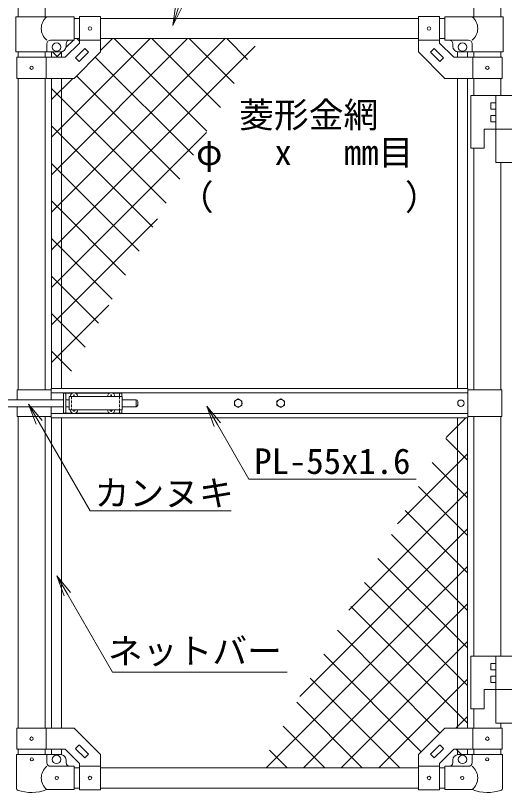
# Model space of a CAD drawing. Units: millimetres, scale not verified. Extents: x -4200 to 4200, y -2970 to 2970.
# Drawn here: x -2504 to -1582, y -497 to 967 of the extents above; entities that cross this region are included whole.
import ezdxf
from ezdxf.enums import TextEntityAlignment as Align

# ---------------------------------------------------------------- set-up
doc = ezdxf.new("R2010")
doc.units = ezdxf.units.MM
doc.header["$LTSCALE"] = 20
doc.linetypes.add('USER2', pattern=[0.375, 0.25, -0.125])
for name, color, linetype, lineweight in [('0-3_D-STR1', 1, 'Continuous', 18), ('0-6_D-STR3', 3, 'Continuous', 13), ('0-7_0', 7, 'Continuous', 9), ('0-9_D-STR2', 7, 'Continuous', 9), ('0-A_D-STR-TXT', 7, 'Continuous', 9)]:
    doc.layers.add(name, color=color, linetype=linetype, lineweight=lineweight)
doc.styles.add('ＭＳ ゴシック', font='')
doc.styles.get('ＭＳ ゴシック').set_extended_font_data('MS Gothic')

# ---------------------------------------------------------------- blocks, each defined once
blk = doc.blocks.new('MLeader1')
at = {"layer": '0-7_0'}
blk.add_line((-2129.32, 192.73), (-2143.55, 230.7), dxfattribs=at)
for points in [[(-2117.77, 199.4), (-2143.55, 230.7), (-2123.55, 196.06)], [(-2123.55, 196.06), (-2064.16, 93.2), (-1756.23, 93.2), (-1749.03, 93.2)]]:
    blk.add_lwpolyline(points, dxfattribs=at)
blk = doc.blocks.new('MLeader11')
at = {"layer": '0-7_0'}
blk.add_line((-2411.99, -126.7), (-2426.22, -88.73), dxfattribs=at)
for points in [[(-2400.45, -120.04), (-2426.22, -88.73), (-2406.22, -123.37)], [(-2406.22, -123.37), (-2321.27, -270.5), (-1999.16, -270.5), (-1991.96, -270.5)]]:
    blk.add_lwpolyline(points, dxfattribs=at)
blk = doc.blocks.new('MLeader12')
at = {"layer": '0-7_0'}
blk.add_line((-2465.06, 196.9), (-2479.28, 234.88), dxfattribs=at)
for points in [[(-2453.51, 203.57), (-2479.28, 234.88), (-2459.28, 200.24)], [(-2459.28, 200.24), (-2363.25, 33.9), (-2104.46, 33.9), (-2097.26, 33.9)]]:
    blk.add_lwpolyline(points, dxfattribs=at)
blk = doc.blocks.new('_Open')
at = {"layer": '0-7_0'}
blk.add_line((-20, 3.33), (0, 0), dxfattribs=at)
blk.add_lwpolyline([(-20, -3.33), (0, 0), (-20, 0)], dxfattribs=at)

msp = doc.modelspace()

# ---------------------------------------------------------------- linework, layer by layer
at = {"layer": '0-3_D-STR1'}
for p, q in [((-2499.07, 1400.37), (-2499.07, 964.37)), ((-2448.27, 1400.37), (-2448.27, 964.37)), ((-1639.87, 1400.37), (-1639.87, 964.37)), ((-1589.07, 1400.37), (-1589.07, 964.37)), ((-2393.67, 961.37), (-2383.67, 961.37)), ((-2343.67, 961.37), (-1744.47, 961.37)), ((-1704.47, 961.37), (-1694.47, 961.37)), ((-2393.67, 923.37), (-2383.67, 923.37)), ((-2343.67, 923.37), (-1744.47, 923.37)), ((-1704.47, 923.37), (-1694.47, 923.37)), ((-2499.07, 898.37), (-2499.07, 888.37)), ((-2448.27, 898.37), (-2448.27, 888.37)), ((-2436.17, 898.37), (-2436.17, 888.37)), ((-2417.17, 898.37), (-2417.17, 888.37)), ((-1670.97, 898.37), (-1670.97, 888.37)), ((-1651.97, 898.37), (-1651.97, 888.37)), ((-1639.87, 898.37), (-1639.87, 888.37)), ((-1589.07, 898.37), (-1589.07, 888.37)), ((-2499.07, 848.37), (-2499.07, 261.37)), ((-2448.27, 848.37), (-2448.27, 261.37)), ((-2436.17, 848.37), (-2436.17, 263.87)), ((-2417.17, 848.37), (-2417.17, 263.87)), ((-1670.97, 848.37), (-1670.97, 263.87)), ((-1651.97, 848.37), (-1651.97, 263.87)), ((-1639.87, 848.37), (-1639.87, 815.87)), ((-1589.07, 848.37), (-1589.07, 815.87)), ((-1639.87, 716.87), (-1639.87, 261.37)), ((-1589.07, 689.87), (-1589.07, 261.37)), ((-2499.07, 211.37), (-2499.07, -375.63)), ((-2448.27, 211.37), (-2448.27, -375.63)), ((-2436.17, 208.87), (-2436.17, -375.63)), ((-2417.17, 208.87), (-2417.17, -375.63)), ((-1670.97, 208.87), (-1670.97, -375.63)), ((-1651.97, 208.87), (-1651.97, -375.63)), ((-1639.87, 211.37), (-1639.87, -240.23)), ((-1589.07, 211.37), (-1589.07, -240.23)), ((-1639.87, -339.23), (-1639.87, -375.63)), ((-1589.07, -366.23), (-1589.07, -375.63)), ((-2499.07, -415.63), (-2499.07, -425.63)), ((-2448.27, -415.63), (-2448.27, -425.63)), ((-2436.17, -415.63), (-2436.17, -425.63)), ((-2417.17, -415.63), (-2417.17, -425.75)), ((-1670.97, -415.63), (-1670.97, -425.75)), ((-1651.97, -415.63), (-1651.97, -425.63)), ((-1639.87, -415.63), (-1639.87, -425.63)), ((-1589.07, -415.63), (-1589.07, -425.63)), ((-2393.67, -450.63), (-2383.67, -450.63)), ((-2343.67, -450.63), (-1744.47, -450.63)), ((-1704.47, -450.63), (-1694.47, -450.63)), ((-2393.67, -488.63), (-2383.67, -488.63)), ((-2343.67, -488.63), (-1744.47, -488.63)), ((-1704.47, -488.63), (-1694.47, -488.63))]:
    msp.add_line(p, q, dxfattribs=at)
at = {"layer": '0-6_D-STR3'}
for p, q in [((-2393.67, 964.37), (-2503.62, 964.37)), ((-2503.62, 964.37), (-2503.62, 898.37)), ((-2393.67, 920.37), (-2393.67, 964.37)), ((-2383.67, 964.62), (-2383.67, 914.94)), ((-2383.67, 964.62), (-2343.67, 964.62)), ((-2343.67, 964.62), (-2343.67, 898.37)), ((-1744.47, 964.62), (-1744.47, 898.37)), ((-1704.47, 964.62), (-1744.47, 964.62)), ((-1704.47, 964.62), (-1704.47, 914.94)), ((-1694.47, 964.37), (-1584.52, 964.37)), ((-1694.47, 920.37), (-1694.47, 964.37)), ((-1584.52, 964.37), (-1584.52, 898.37)), ((-2445.12, 898.37), (-2445.12, 913.37)), ((-2393.67, 920.37), (-2438.12, 920.37)), ((-2410.24, 888.37), (-2383.67, 914.94)), ((-2408.67, 908.37), (-2408.67, 913.37)), ((-2383.67, 920.12), (-2343.67, 920.12)), ((-1704.47, 920.12), (-1744.47, 920.12)), ((-1677.9, 888.37), (-1704.47, 914.94)), ((-1694.47, 920.37), (-1650.02, 920.37)), ((-1679.47, 908.37), (-1679.47, 913.37)), ((-1643.02, 898.37), (-1643.02, 913.37)), ((-2503.62, 898.37), (-2418.67, 898.37)), ((-2390.34, 887.77), (-2374.08, 904.03)), ((-2383.27, 880.7), (-2367, 896.96)), ((-2372.66, 904.03), (-2367, 898.38)), ((-1715.48, 904.03), (-1721.14, 898.38)), ((-1704.88, 880.7), (-1721.14, 896.96)), ((-1697.8, 887.77), (-1714.07, 904.03)), ((-1584.52, 898.37), (-1669.47, 898.37)), ((-2501.37, 888.37), (-2410.24, 888.37)), ((-2501.37, 888.37), (-2501.37, 848.37)), ((-2445.97, 888.37), (-2445.97, 848.37)), ((-2390.34, 886.36), (-2384.68, 880.7)), ((-1697.8, 886.36), (-1703.46, 880.7)), ((-1586.77, 888.37), (-1677.9, 888.37)), ((-1642.17, 888.37), (-1642.17, 848.37)), ((-1586.77, 888.37), (-1586.77, 848.37)), ((-1564.57, 815.87), (-1645.57, 815.87)), ((-1645.57, 815.87), (-1645.57, 716.87)), ((-1598.57, 815.87), (-1598.57, 689.87)), ((-1608.07, 802.37), (-1608.07, 790.37)), ((-1598.57, 802.37), (-1608.07, 802.37)), ((-1598.57, 790.37), (-1608.07, 790.37)), ((-1608.07, 778.37), (-1608.07, 766.37)), ((-1598.57, 778.37), (-1608.07, 778.37)), ((-1598.57, 766.37), (-1608.07, 766.37)), ((-1542.57, 752.87), (-1620.57, 752.87)), ((-1620.57, 752.87), (-1620.57, 716.87)), ((-1620.57, 716.87), (-1645.57, 716.87)), ((-1507.57, 689.87), (-1598.57, 689.87)), ((-2436.57, 263.87), (-1651.57, 263.87)), ((-2436.57, 263.87), (-2436.57, 242.87)), ((-1651.57, 263.87), (-1651.57, 208.87)), ((-2501.17, 261.37), (-2501.17, 242.87)), ((-2436.57, 261.37), (-2501.17, 261.37)), ((-2436.57, 255.87), (-1651.57, 255.87)), ((-2413.67, 255.37), (-2413.67, 217.37)), ((-2413.67, 255.37), (-2396.27, 255.37)), ((-2409.17, 255.37), (-2409.17, 217.37)), ((-2403.17, 248.87), (-2403.17, 223.87)), ((-2403.17, 248.87), (-2303.17, 248.87)), ((-2395.53, 249.29), (-2396.82, 249.26)), ((-2396.82, 249.26), (-2396.82, 248.87)), ((-2394.07, 252.02), (-2394.09, 250.72)), ((-2394.07, 252.02), (-2393.28, 252.02)), ((-2393.28, 252.02), (-2393.25, 250.72)), ((-2391.07, 255.37), (-2326.27, 255.37)), ((-2325.53, 249.29), (-2326.82, 249.26)), ((-2326.82, 249.26), (-2326.82, 248.87)), ((-2324.07, 252.02), (-2324.09, 250.72)), ((-2324.07, 252.02), (-2323.28, 252.02)), ((-2323.28, 252.02), (-2323.25, 250.72)), ((-2321.82, 249.29), (-2320.52, 249.26)), ((-2321.07, 255.37), (-2303.67, 255.37)), ((-2320.52, 249.26), (-2320.52, 248.87)), ((-2308.17, 255.37), (-2308.17, 248.87)), ((-2303.67, 255.37), (-2303.67, 248.87)), ((-2303.17, 248.87), (-2303.17, 223.87)), ((-1651.57, 261.37), (-1587.47, 261.37)), ((-1587.47, 261.37), (-1587.47, 211.37)), ((-2542.02, 242.87), (-2413.67, 242.87)), ((-2409.17, 242.87), (-2403.17, 242.87)), ((-2303.17, 242.87), (-2276.67, 242.87)), ((-2276.67, 242.87), (-2276.67, 229.87)), ((-2273.67, 239.87), (-2273.67, 232.87)), ((-2542.02, 229.87), (-2413.67, 229.87)), ((-2501.17, 229.87), (-2501.17, 211.37)), ((-2436.57, 229.87), (-2436.57, 208.87)), ((-2409.17, 229.87), (-2403.17, 229.87)), ((-2403.17, 223.87), (-2303.17, 223.87)), ((-2396.82, 223.47), (-2396.82, 223.87)), ((-2395.53, 223.45), (-2396.82, 223.47)), ((-2394.07, 220.72), (-2394.09, 222.01)), ((-2394.07, 220.72), (-2393.28, 220.72)), ((-2393.28, 220.72), (-2393.25, 222.01)), ((-2391.82, 223.45), (-2390.52, 223.47)), ((-2390.52, 223.47), (-2390.52, 223.87)), ((-2326.82, 223.47), (-2326.82, 223.87)), ((-2325.53, 223.45), (-2326.82, 223.47)), ((-2324.07, 220.72), (-2324.09, 222.01)), ((-2324.07, 220.72), (-2323.28, 220.72)), ((-2323.28, 220.72), (-2323.25, 222.01)), ((-2321.82, 223.45), (-2320.52, 223.47)), ((-2320.52, 223.47), (-2320.52, 223.87)), ((-2308.17, 223.87), (-2308.17, 217.37)), ((-2303.67, 223.87), (-2303.67, 217.37)), ((-2303.17, 229.87), (-2276.67, 229.87)), ((-2436.57, 211.37), (-2501.17, 211.37)), ((-2436.57, 216.87), (-1651.57, 216.87)), ((-2436.57, 208.87), (-1651.57, 208.87)), ((-2413.67, 217.37), (-2396.27, 217.37)), ((-2391.07, 217.37), (-2326.27, 217.37)), ((-2321.07, 217.37), (-2303.67, 217.37)), ((-1651.57, 211.37), (-1587.47, 211.37)), ((-1564.57, -240.23), (-1645.57, -240.23)), ((-1645.57, -240.23), (-1645.57, -339.23)), ((-1598.57, -240.23), (-1598.57, -366.23)), ((-1608.07, -253.73), (-1608.07, -265.73)), ((-1598.57, -253.73), (-1608.07, -253.73)), ((-1598.57, -265.73), (-1608.07, -265.73)), ((-1608.07, -277.73), (-1608.07, -289.73)), ((-1598.57, -277.73), (-1608.07, -277.73)), ((-1598.57, -289.73), (-1608.07, -289.73)), ((-1542.57, -303.23), (-1620.57, -303.23)), ((-1620.57, -303.23), (-1620.57, -339.23)), ((-1620.57, -339.23), (-1645.57, -339.23)), ((-2501.37, -415.63), (-2501.37, -375.63)), ((-2445.97, -415.63), (-2445.97, -375.63)), ((-1642.17, -415.63), (-1642.17, -375.63)), ((-1507.57, -366.23), (-1598.57, -366.23)), ((-1586.77, -415.63), (-1586.77, -375.63)), ((-2390.34, -413.62), (-2384.68, -407.97)), ((-2383.27, -407.97), (-2367, -424.23)), ((-1704.88, -407.97), (-1721.14, -424.23)), ((-1697.8, -413.62), (-1703.46, -407.97)), ((-2501.37, -415.63), (-2410.24, -415.63)), ((-2410.24, -415.63), (-2383.67, -442.2)), ((-2390.34, -415.04), (-2374.08, -431.3)), ((-1697.8, -415.04), (-1714.07, -431.3)), ((-1677.9, -415.63), (-1704.47, -442.2)), ((-1586.77, -415.63), (-1677.9, -415.63)), ((-2502.22, -425.63), (-2445.12, -425.63)), ((-2502.22, -425.63), (-2502.22, -489.33)), ((-2445.12, -425.63), (-2445.12, -440.63)), ((-2445.12, -425.63), (-2418.67, -425.63)), ((-2408.67, -440.63), (-2408.67, -435.63)), ((-2372.66, -431.3), (-2367, -425.64)), ((-2343.67, -491.88), (-2343.67, -425.63)), ((-1744.47, -491.88), (-1744.47, -425.63)), ((-1715.48, -431.3), (-1721.14, -425.64)), ((-1679.47, -440.63), (-1679.47, -435.63)), ((-1643.02, -425.63), (-1669.47, -425.63)), ((-1585.92, -425.63), (-1643.02, -425.63)), ((-1643.02, -425.63), (-1643.02, -440.63)), ((-1585.92, -425.63), (-1585.92, -489.33)), ((-2393.67, -447.63), (-2438.12, -447.63)), ((-2393.67, -491.63), (-2393.67, -447.63)), ((-2383.67, -491.88), (-2383.67, -442.2)), ((-2383.67, -447.38), (-2343.67, -447.38)), ((-1704.47, -447.38), (-1744.47, -447.38)), ((-1704.47, -491.88), (-1704.47, -442.2)), ((-1694.47, -447.63), (-1650.02, -447.63)), ((-1694.47, -491.63), (-1694.47, -447.63)), ((-2393.67, -491.63), (-2445.12, -491.63)), ((-2383.67, -491.88), (-2343.67, -491.88)), ((-1704.47, -491.88), (-1744.47, -491.88)), ((-1694.47, -491.63), (-1643.02, -491.63))]:
    msp.add_line(p, q, dxfattribs=at)
at = {"layer": '0-6_D-STR3', "linetype": 'USER2'}
for p, q in [((-2398.67, 248.87), (-2398.67, 223.87)), ((-2307.67, 248.87), (-2307.67, 223.87))]:
    msp.add_line(p, q, dxfattribs=at)
at = {"layer": '0-6_D-STR3'}
for points in [[(-2501.37, 848.37), (-2393.67, 848.37), (-2343.67, 898.37)], [(-1586.77, 848.37), (-1694.47, 848.37), (-1744.47, 898.37)], [(-2391.82, 249.29), (-2390.52, 249.26), (-2390.52, 248.87)], [(-2501.37, -375.63), (-2393.67, -375.63), (-2343.67, -425.63)], [(-1586.77, -375.63), (-1694.47, -375.63), (-1744.47, -425.63)]]:
    msp.add_lwpolyline(points, dxfattribs=at)
for points in [[(-2084.07, 244.47), (-2091.09, 240.42), (-2091.09, 232.32), (-2084.07, 228.27), (-2077.06, 232.32), (-2077.06, 240.42)], [(-2004.07, 244.47), (-2011.09, 240.42), (-2011.09, 232.32), (-2004.07, 228.27), (-1997.06, 232.32), (-1997.06, 240.42)]]:
    msp.add_lwpolyline(points, close=True, dxfattribs=at)
for centre, radius in [((-2363.67, 942.37), 3.25), ((-1724.47, 942.37), 3.25), ((-2426.67, 907.37), 8), ((-1661.47, 907.37), 8), ((-2473.67, 868.37), 3.25), ((-1614.47, 868.37), 3.25), ((-2084.07, 236.37), 7.03), ((-2004.07, 236.37), 7.03), ((-1664.47, 236.37), 6), ((-2473.67, -395.63), 3.25), ((-1614.47, -395.63), 3.25), ((-2473.27, -434.63), 3), ((-2426.67, -434.63), 8), ((-1661.47, -434.63), 8), ((-1614.87, -434.63), 3), ((-2426.27, -469.63), 3), ((-2363.67, -469.63), 3.25), ((-1724.47, -469.63), 3.25), ((-1661.87, -469.63), 3)]:
    msp.add_circle(centre, radius, dxfattribs=at)
for centre, radius, start, end in [((-2426.93, 942.37), 28.55, 129.59418, 230.40582), ((-1661.22, 942.37), 28.55, 309.59418, 50.40582), ((-2438.12, 913.37), 7, 90, 180), ((-2418.67, 908.37), 10, 270, 0), ((-2401.67, 913.37), 7, 90, 180), ((-1686.47, 913.37), 7, 0, 90), ((-1669.47, 908.37), 10, 180, 270), ((-1650.02, 913.37), 7, 0, 90), ((-2373.37, 903.33), 1, 45, 135), ((-2367.71, 897.67), 1, 315, 45), ((-1720.43, 897.67), 1, 135, 225), ((-1714.78, 903.33), 1, 45, 135), ((-2389.63, 887.06), 1, 135, 225), ((-2383.98, 881.41), 1, 225, 315), ((-1704.17, 881.41), 1, 225, 315), ((-1698.51, 887.06), 1, 315, 45), ((-2393.67, 248.87), 7, 0, 180), ((-2395.58, 250.77), 1.49, 270, 0), ((-2391.77, 250.77), 1.49, 180, 270), ((-2323.67, 248.87), 7, 0, 180), ((-2325.58, 250.77), 1.49, 270, 0), ((-2321.77, 250.77), 1.49, 180, 270), ((-2276.67, 239.87), 3, 0, 90), ((-2393.67, 223.87), 7, 180, 0), ((-2395.58, 221.96), 1.49, 0, 90), ((-2391.77, 221.96), 1.49, 90, 180), ((-2323.67, 223.87), 7, 180, 0), ((-2325.58, 221.96), 1.49, 0, 90), ((-2321.77, 221.96), 1.49, 90, 180), ((-2276.67, 232.87), 3, 270, 0), ((-2383.98, -408.67), 1, 45, 135), ((-1704.17, -408.67), 1, 45, 135), ((-2389.63, -414.33), 1, 135, 225), ((-2367.71, -424.94), 1, 315, 45), ((-1720.43, -424.94), 1, 135, 225), ((-1698.51, -414.33), 1, 315, 45), ((-2418.67, -435.63), 10, 0, 90), ((-2373.37, -430.59), 1, 225, 315), ((-1714.78, -430.59), 1, 225, 315), ((-1669.47, -435.63), 10, 90, 180), ((-2426.93, -469.63), 28.55, 129.59418, 230.40582), ((-2438.12, -440.63), 7, 180, 270), ((-2401.67, -440.63), 7, 180, 270), ((-1686.47, -440.63), 7, 270, 0), ((-1650.02, -440.63), 7, 270, 0), ((-1661.22, -469.63), 28.55, 309.59418, 50.40582), ((-2498.92, -489.33), 3.3, 180, 250.77949), ((-2473.67, -416.9), 80, 250.77949, 290.9084), ((-1614.47, -416.9), 80, 249.0916, 289.22051), ((-1589.22, -489.33), 3.3, 289.22051, 0)]:
    msp.add_arc(centre, radius, start, end, dxfattribs=at)
at = {"layer": '0-9_D-STR2'}
for p, q in [((-2436.17, 737.51), (-2250.31, 923.37)), ((-2436.17, 666.8), (-2179.6, 923.37)), ((-2435.39, 596.87), (-2108.89, 923.37)), ((-2383.67, 918.44), (-2388.6, 923.37)), ((-2343.67, 900.72), (-2321.02, 923.37)), ((-2143.13, 748.6), (-2317.89, 923.37)), ((-2117.59, 793.77), (-2247.18, 923.37)), ((-2092.05, 838.95), (-2176.47, 923.37)), ((-2066.51, 884.12), (-2105.76, 923.37)), ((-2436.17, 525.38), (-2052.31, 909.24)), ((-2408.91, 906.19), (-2394.74, 920.37)), ((-2424.31, 888.37), (-2434.31, 898.37)), ((-2426.74, 888.37), (-2416.5, 898.61)), ((-2168.66, 703.43), (-2353.64, 888.4)), ((-2194.2, 658.26), (-2388.99, 853.05)), ((-2436.17, 808.22), (-2396.03, 848.37)), ((-2219.74, 613.08), (-2436.17, 829.51)), ((-2245.28, 567.91), (-2436.17, 758.8)), ((-2436.17, 454.67), (-2144.28, 746.56)), ((-2270.82, 522.74), (-2436.17, 688.09)), ((-2296.36, 477.57), (-2436.17, 617.38)), ((-2436.17, 383.96), (-2236.26, 583.87)), ((-2321.89, 432.39), (-2436.17, 546.67)), ((-2347.43, 387.22), (-2436.17, 475.96)), ((-2436.17, 313.25), (-2328.23, 421.19)), ((-2372.97, 342.05), (-2436.17, 405.25)), ((-2398.51, 296.88), (-2436.17, 334.54)), ((-1691.88, 171.89), (-1654.9, 208.87)), ((-1651.97, 128.89), (-1693, 169.91)), ((-1783.85, 9.2), (-1651.97, 141.08)), ((-1651.97, 58.18), (-1718.53, 124.74)), ((-1651.97, -12.54), (-1744.07, 79.57)), ((-1875.83, -153.48), (-1651.97, 70.37)), ((-1651.97, -83.25), (-1769.61, 34.39)), ((-1967.8, -316.17), (-1651.97, -0.34)), ((-1651.97, -153.96), (-1795.15, -10.78)), ((-1651.97, -224.67), (-1820.69, -55.95)), ((-2031.56, -450.63), (-1651.97, -71.05)), ((-1651.97, -295.38), (-1846.23, -101.12)), ((-1960.84, -450.63), (-1651.97, -141.76)), ((-1651.97, -366.09), (-1871.76, -146.3)), ((-1703.81, -384.97), (-1897.3, -191.47)), ((-1890.13, -450.63), (-1651.97, -212.47)), ((-1739.16, -420.32), (-1922.84, -236.64)), ((-1779.56, -450.63), (-1948.38, -281.81)), ((-1819.42, -450.63), (-1651.97, -283.18)), ((-1850.27, -450.63), (-1973.92, -326.99)), ((-1673.71, -375.63), (-1651.97, -353.89)), ((-1920.98, -450.63), (-1999.46, -372.16)), ((-1991.69, -450.63), (-2024.99, -417.33)), ((-1663.14, -425.63), (-1673.14, -415.63))]:
    msp.add_line(p, q, dxfattribs=at)
at = {"layer": '0-A_D-STR-TXT'}
msp.add_lwpolyline([(-1649.26, 1097.04), (-2161.32, 1097.04), (-2206.68, 950.08)], dxfattribs=at)

# ---------------------------------------------------------------- block references
at = {"layer": '0-7_0'}
for name in ['MLeader12', 'MLeader1', 'MLeader11']:
    msp.add_blockref(name, (0, 0), dxfattribs=at)
at = {"layer": '0-A_D-STR-TXT', "xscale": 2, "yscale": 2, "rotation": 252.84683}
msp.add_blockref('_Open', (-2207.27, 948.17), dxfattribs=at)

# ---------------------------------------------------------------- texts
at = {"layer": '0-A_D-STR-TXT', "style": 'ＭＳ ゴシック'}
for s, p in [('菱形金網', (-2082.45, 741.12)), ('φ   x   mm目', (-2163.67, 670.68)), ('（\u3000\u3000   \u3000\u3000）', (-2196.15, 586.21)), ('PL-55x1.6', (-2053.91, 88.73)), ('カンヌキ', (-2354.94, 28.64)), ('ネットバー', (-2329.8, -268.89))]:
    msp.add_text(s, height=48.09, dxfattribs=at).set_placement(p, align=Align.BOTTOM_LEFT)

doc.saveas('drawing.dxf')
